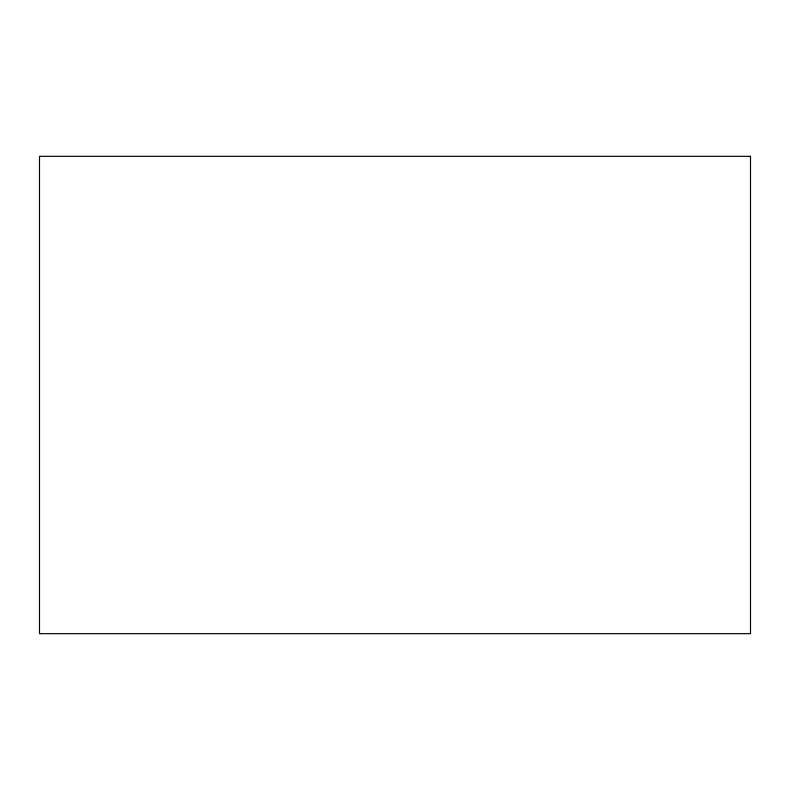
<?xml version="1.0" encoding="UTF-8"?>
<svg xmlns="http://www.w3.org/2000/svg" width="790" height="790" viewBox="0 0 790 790"><rect width="100%" height="100%" fill="white"/><g stroke="black" fill="none" stroke-linecap="round" stroke-linejoin="round"><path stroke-width="1.19" d="M750.5 156.331L39.5 156.331L39.5 633.669L750.5 633.669L750.5 156.331"/></g></svg>
